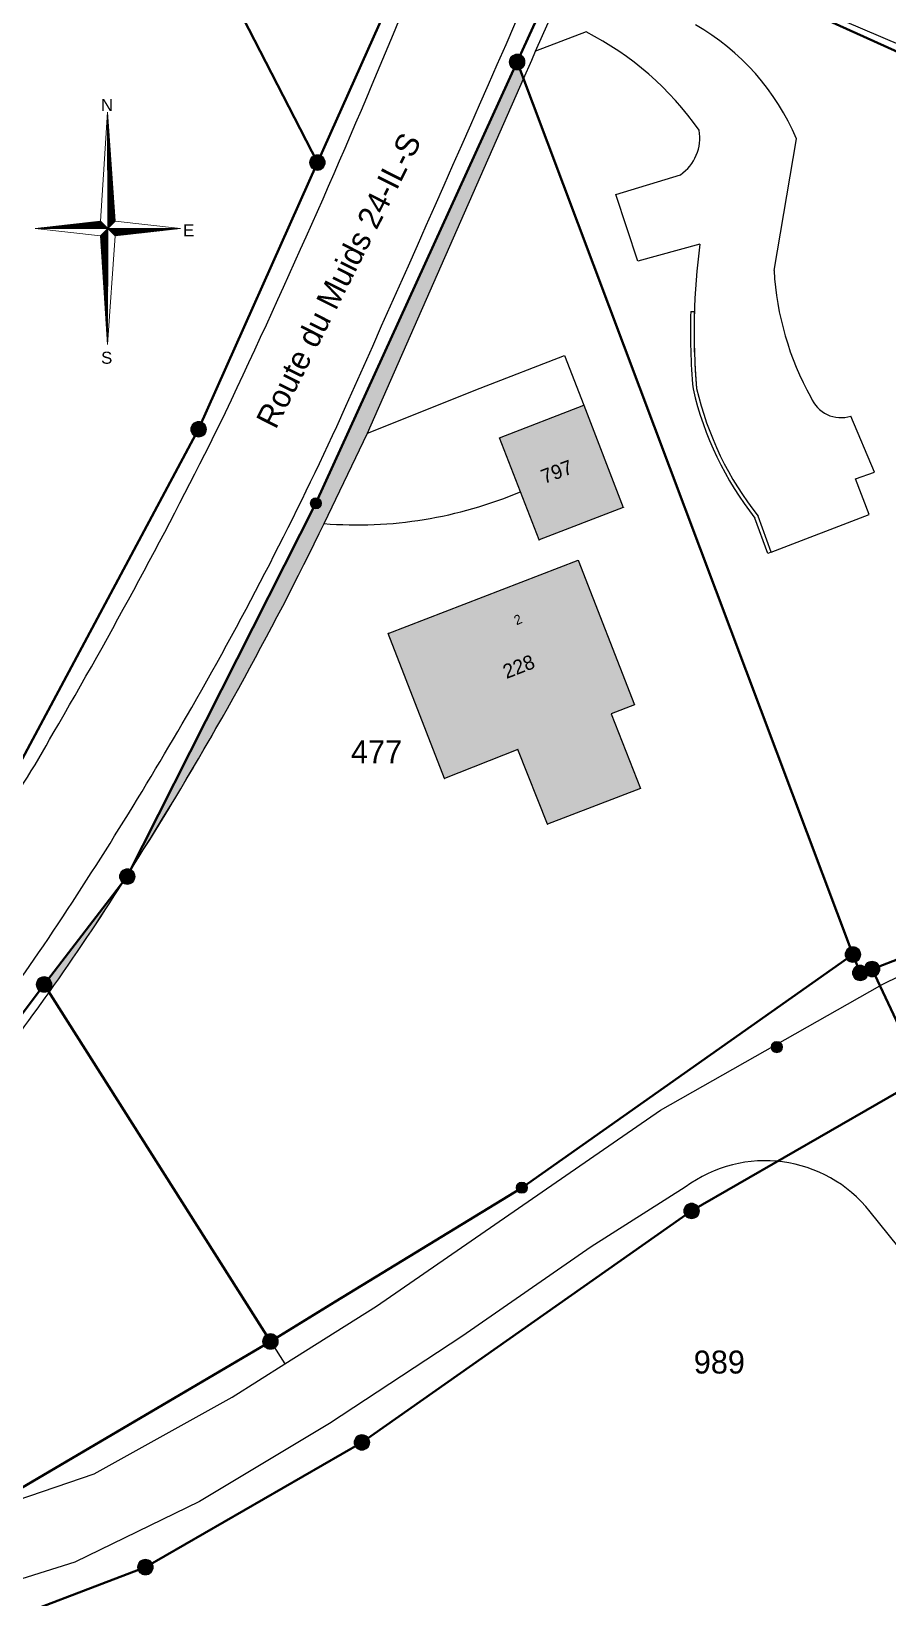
# Model space of a CAD drawing. Header units: metres. Extents: x 2505440 to 2506447, y 1143775 to 1144625.
# Drawn here: x 2505932 to 2505976.8, y 1144043 to 1144124.9 of the extents above; entities that cross this region are included whole.
import ezdxf
from ezdxf.lldxf.tags import DXFTag

# ---------------------------------------------------------------- set-up
doc = ezdxf.new("R2010")
doc.units = ezdxf.units.M
doc.layers.add('Cadasrte - Point limite', color=7, linetype='Continuous')
for name, color, linetype, lineweight in [('Cadastre - Bâtiment', 7, 'Continuous', 25), ('Cadastre - N°ECA', 7, 'Continuous', 15), ('Cadastre - N°parcelle', 7, 'Continuous', 15), ('Cadastre - N°police', 7, 'Continuous', 15), ('Cadastre - Parcelle', 7, 'Continuous', 40), ('Cadastre - Point limite', 7, 'Continuous', 0), ('Emprises - Emprise parcelle 477', 7, 'Continuous', 0), ('Emprises - Nord Parcelle477', 7, 'Continuous', 0)]:
    doc.layers.add(name, color=color, linetype=linetype, lineweight=lineweight)
doc.layers.add('Cadastre - Nature', color=253, linetype='Rang de pavé 2019', lineweight=25, true_color=0x999999)
doc.layers.add('Cadastre - Objet divers', color=253, linetype='Continuous', lineweight=25, true_color=0x999999)
doc.styles.add('01_ECA_2019', font='', dxfattribs={"height": 0.4})
doc.styles.add('01_N°Police_2019', font='txt', dxfattribs={"height": 0.8})
doc.styles.add('01_Parcelle_2019', font='', dxfattribs={"height": 0.658})
doc.styles.get("Standard").update_dxf_attribs({"font": 'arial.ttf'})
doc.styles.get('01_ECA_2019').set_extended_font_data('Cadastra')
doc.styles.get('01_Parcelle_2019').set_extended_font_data('Cadastra')
tags = doc.linetypes.add('Rang de pavé 2019', pattern=[1, 0.5, -0.5]).pattern_tags.tags
tags[6:7] = [DXFTag(74, 4), DXFTag(75, 0), DXFTag(340, '0'), DXFTag(46, 0.0), DXFTag(50, 0.0), DXFTag(44, 0.0), DXFTag(45, 0.0)]
tags[4:5] = [DXFTag(74, 4), DXFTag(75, 0), DXFTag(340, '0'), DXFTag(46, 0.0), DXFTag(50, 0.0), DXFTag(44, 0.0), DXFTag(45, 0.0)]

# ---------------------------------------------------------------- blocks, each defined once
blk = doc.blocks.new('Cheville', base_point=(9.461, 59.844))
at = {"layer": 'Cadastre - Point limite', "linetype": 'Continuous', "true_color": 0xfefefe}
blk.add_hatch(color=7, dxfattribs=at).paths.add_polyline_path([(9.629, 59.844, -1), (9.293, 59.844, -1)])
at = {"layer": 'Cadastre - Point limite', "lineweight": 0, "ltscale": 6}
blk.add_circle((9.461, 59.844), 0.168, dxfattribs=at)
blk = doc.blocks.new('2')
at = {"layer": 'Cadasrte - Point limite', "color": 7, "ltscale": 0.5}
blk.add_circle((0, 0), 0.05, dxfattribs=at)
at = {"layer": 'Cadastre - Point limite'}
blk.add_blockref('Cheville', (0, 0), dxfattribs=at)
blk = doc.blocks.new('6')
at = {"layer": 'Cadasrte - Point limite', "color": 7, "ltscale": 0.5}
blk.add_circle((0, 0), 0.0028, dxfattribs=at)
blk = doc.blocks.new('Borne', base_point=(9.461, 69.945))
at = {"layer": 'Cadastre - Point limite', "linetype": 'Continuous', "true_color": 0xfefefe}
blk.add_hatch(color=7, dxfattribs=at).paths.add_polyline_path([(9.695, 69.945, -1), (9.227, 69.945, -1)])
at = {"layer": 'Cadastre - Point limite', "lineweight": 0, "ltscale": 6}
blk.add_circle((9.461, 69.945), 0.234, dxfattribs=at)
blk = doc.blocks.new('1')
at = {"layer": 'Cadasrte - Point limite', "color": 7, "ltscale": 0.5}
blk.add_circle((0, 0), 0.05, dxfattribs=at)
at = {"layer": 'Cadastre - Point limite'}
blk.add_blockref('Borne', (0, 0), dxfattribs=at)

msp = doc.modelspace()

# ---------------------------------------------------------------- hatches: boundary and pattern name
at = {"layer": 'Cadastre - Bâtiment', "linetype": 'Continuous', "true_color": 0xc0c0c0}
h = msp.add_hatch(color=9, dxfattribs=at)
h.paths.add_polyline_path([(2506272.561, 1143959.88), (2506277.262, 1143961.45), (2506277.916, 1143959.502), (2506273.214, 1143957.923)])
h.paths.add_polyline_path([(2506155.407, 1143944.396), (2506153.079, 1143947.775), (2506154.818, 1143948.973), (2506157.154, 1143945.597)])
h.paths.add_polyline_path([(2506247.641, 1143950.26), (2506253.753, 1143952.922), (2506261.482, 1143956.226), (2506264.771, 1143948.33), (2506255.599, 1143944.42), (2506255.031, 1143945.751), (2506250.404, 1143943.778)])
h.paths.add_polyline_path([(2506125.696, 1143969.017), (2506127.086, 1143969.192), (2506126.576, 1143973.252), (2506129.855, 1143973.682), (2506129.828, 1143973.89), (2506132.258, 1143974.196), (2506131.928, 1143976.897), (2506137.022, 1143979.254), (2506138.684, 1143975.621), (2506139.741, 1143967.118), (2506127.171, 1143965.505), (2506126.876, 1143967.651), (2506125.891, 1143967.516)])
h.paths.add_polyline_path([(2506096.184, 1144114.083), (2506107.391, 1144117.85), (2506108.65, 1144114.383), (2506114.377, 1144116.463), (2506116.256, 1144110.947), (2506110.144, 1144108.976), (2506109.781, 1144110.047), (2506098.807, 1144106.332)])
h.paths.add_polyline_path([(2506094.68, 1143893.905), (2506091.948, 1143892.605), (2506090.2, 1143896.281), (2506101.28, 1143901.572), (2506102.873, 1143898.31), (2506106.093, 1143899.851), (2506109.142, 1143893.487), (2506097.514, 1143887.946)])
h.paths.add_polyline_path([(2506425.334, 1143800.805), (2506429.272, 1143801.459), (2506427.308, 1143813.283), (2506434.418, 1143814.444), (2506433.646, 1143819.174), (2506441.265, 1143820.475), (2506442.025, 1143815.699), (2506443.717, 1143815.968), (2506447.081, 1143795.656), (2506426.738, 1143792.288)])
h.paths.add_polyline_path([(2505985.087, 1143994.036), (2505983.15, 1143996.41), (2505986.309, 1143998.978), (2505988.245, 1143996.598)])
h.paths.add_polyline_path([(2505956.457, 1144103.672), (2505960.862, 1144105.391), (2505962.929, 1144100.041), (2505958.522, 1144098.338), (2505957.546, 1144100.859)])
h.paths.add_polyline_path([(2505971.54, 1143988.918), (2505971.94, 1143989.239), (2505980.525, 1143996.139), (2505983.346, 1143992.624), (2505988.271, 1143986.487), (2505984.257, 1143983.238), (2505982.903, 1143984.912), (2505977.946, 1143980.927)])
h.paths.add_polyline_path([(2505955.056, 1143981.823), (2505958.637, 1143976.701), (2505964.916, 1143967.721), (2505958.557, 1143963.294), (2505953.147, 1143971.057), (2505945.376, 1143965.642), (2505940.936, 1143971.997), (2505950.234, 1143978.467)])
h.paths.add_polyline_path([(2506027.351, 1143881.718), (2506030.789, 1143883.616), (2506031.614, 1143882.124), (2506028.173, 1143880.214)])
h.paths.add_polyline_path([(2505910.393, 1144018.617), (2505912.087, 1144019.856), (2505909.799, 1144023.037), (2505910.026, 1144023.2), (2505909.356, 1144024.131), (2505906.329, 1144021.954), (2505902.797, 1144026.797), (2505907.71, 1144030.313), (2505911.863, 1144024.514), (2505916.689, 1144027.97), (2505919.006, 1144024.79), (2505919.566, 1144025.198), (2505922.512, 1144021.08), (2505921.946, 1144020.67), (2505926.2, 1144014.79), (2505919.295, 1144009.83), (2505915.06, 1144015.721), (2505913.364, 1144014.502)])
h.paths.add_polyline_path([(2505992.559, 1143903.299), (2505999.652, 1143909.01), (2506000.529, 1143907.919), (2506004.609, 1143911.199), (2506005.687, 1143909.865), (2506008.97, 1143905.8), (2506012.707, 1143908.818), (2506015.457, 1143905.404), (2506000.545, 1143893.382)])
h.paths.add_polyline_path([(2505616.602, 1143838.342), (2505620.03, 1143833.618), (2505622.168, 1143830.672), (2505617.577, 1143827.346), (2505612.018, 1143835.023)])
h.paths.add_polyline_path([(2505584.902, 1143859.974), (2505587.223, 1143861.856), (2505590.993, 1143857.207), (2505588.675, 1143855.335)])
h.paths.add_polyline_path([(2505496.293, 1143827.743), (2505491.338, 1143834.352), (2505489.525, 1143836.771), (2505497.95, 1143843.05), (2505502.651, 1143836.735), (2505503.391, 1143835.739), (2505499.431, 1143832.808), (2505500.742, 1143831.036)])
h.paths.add_polyline_path([(2505482.689, 1143835.42), (2505485.205, 1143837.295), (2505488.806, 1143832.446), (2505486.305, 1143830.578)])
h.paths.add_polyline_path([(2505469.339, 1143876.78), (2505475.2, 1143879.76), (2505477.81, 1143881.087), (2505477.881, 1143880.954), (2505479.17, 1143881.641), (2505480.158, 1143879.711), (2505482.851, 1143881.089), (2505486.607, 1143873.701), (2505482.473, 1143871.591), (2505481.437, 1143873.635), (2505473.082, 1143869.399)])
h.paths.add_polyline_path([(2505532.572, 1143872.606), (2505536.102, 1143875.269), (2505541.379, 1143879.25), (2505544.694, 1143874.862), (2505542.107, 1143872.925), (2505544.835, 1143869.282), (2505538.596, 1143864.609)])
h.paths.add_polyline_path([(2506061.211, 1144090.107), (2506058.651, 1144088.535), (2506058.337, 1144089.049), (2506055.529, 1144093.646), (2506058.077, 1144095.209)])
h.paths.add_polyline_path([(2506010.422, 1144124.962), (2506009.614, 1144129.849), (2506012.604, 1144130.342), (2506013.407, 1144125.47)])
h.paths.add_polyline_path([(2506035.192, 1144129.078), (2506032.199, 1144128.578), (2506031.377, 1144133.46), (2506034.375, 1144133.965)])
h.paths.add_polyline_path([(2506012.229, 1144150.816), (2506011.413, 1144155.698), (2506014.412, 1144156.199), (2506015.197, 1144151.306)])
h.paths.add_polyline_path([(2505926.836, 1143991.346), (2505922.276, 1143997.173), (2505929.529, 1144002.799), (2505932.946, 1144005.45), (2505933.131, 1144005.221), (2505934.558, 1144005.805), (2505939.799, 1143999.053), (2505940.856, 1143999.469), (2505945.523, 1143988.42), (2505942.291, 1143987.071), (2505939.968, 1143986.745), (2505934.915, 1143984.625), (2505932.443, 1143990.518), (2505937.691, 1143992.72), (2505936.418, 1143995.738), (2505932.899, 1143998.41), (2505930.591, 1143996.611), (2505930.739, 1143996.422), (2505930.564, 1143996.276), (2505930.183, 1143995.759), (2505930.47, 1143995.073), (2505929.473, 1143993.748), (2505928.743, 1143993.852)])
h.paths.add_polyline_path([(2506000.896, 1143990.874), (2505997.529, 1143995.104), (2505994.471, 1144002.017), (2505992.498, 1144004.523), (2505991.11, 1144007.698), (2505999.399, 1144011.325), (2506007.194, 1143993.615)])
h.paths.add_polyline_path([(2506205.713, 1144043.634), (2506206.5, 1144042.144), (2506202.853, 1144040.199), (2506202.054, 1144041.662)])
h.paths.add_polyline_path([(2506220.995, 1143963.089), (2506215.484, 1143960.725), (2506214.788, 1143962.348), (2506213.271, 1143965.887), (2506218.776, 1143968.24)])
h.paths.add_polyline_path([(2506162.012, 1143973.605), (2506158.266, 1143981.871), (2506169.589, 1143987.072), (2506169.719, 1143986.733), (2506171.452, 1143983.041), (2506175.93, 1143985.111), (2506179.613, 1143977.112), (2506174.788, 1143974.917), (2506173.724, 1143977.179), (2506169.45, 1143975.169), (2506168.771, 1143976.668)])
h.paths.add_polyline_path([(2505971.456, 1143958.32), (2505973.296, 1143955.713), (2505974.385, 1143954.175), (2505982.048, 1143943.213), (2505974.002, 1143936.048), (2505966, 1143947.467), (2505961.136, 1143944.059), (2505958.108, 1143948.366), (2505961.721, 1143951.501), (2505965.559, 1143954.19)])
h.paths.add_polyline_path([(2506020.139, 1143960.896), (2506027.443, 1143950.889), (2506013.501, 1143940.69), (2506011.524, 1143943.401), (2506009.114, 1143941.643), (2506003.809, 1143948.956)])
h.paths.add_polyline_path([(2506112.35, 1143970.051), (2506111.123, 1143972.747), (2506116.333, 1143975.1), (2506117.559, 1143972.421)])
h.paths.add_polyline_path([(2505963.512, 1144089.716), (2505962.302, 1144089.243), (2505963.826, 1144085.342), (2505958.961, 1144083.478), (2505957.421, 1144087.383), (2505953.572, 1144085.865), (2505950.635, 1144093.442), (2505960.569, 1144097.275)])
h.paths.add_polyline_path([(2505989.622, 1144152.108), (2505992.602, 1144152.598), (2505993.407, 1144147.714), (2505990.426, 1144147.223)])
h.paths.add_polyline_path([(2505461.987, 1143864.823), (2505468.508, 1143856.552), (2505463.624, 1143852.713), (2505464.243, 1143851.926), (2505464.101, 1143851.815), (2505456.764, 1143846.047), (2505449.626, 1143855.092), (2505456.978, 1143860.88)])
h.paths.add_polyline_path([(2505467.603, 1143999.249), (2505473.151, 1144002.255), (2505472.038, 1144004.309), (2505480.649, 1144008.975), (2505489.54, 1143992.712), (2505480.937, 1143988.014), (2505478.547, 1143992.39), (2505473.002, 1143989.362)])
h.paths.add_polyline_path([(2505469.947, 1144028.791), (2505478.788, 1144012.441), (2505470.155, 1144007.782), (2505467.788, 1144012.169), (2505462.241, 1144009.175), (2505456.894, 1144019.064), (2505462.431, 1144022.075), (2505461.315, 1144024.128)])
h.paths.add_polyline_path([(2505500.199, 1143972.82), (2505495.8, 1143970.451), (2505491.58, 1143968.179), (2505489.208, 1143972.553), (2505483.679, 1143969.555), (2505478.302, 1143979.472), (2505483.856, 1143982.471), (2505482.746, 1143984.527), (2505491.358, 1143989.177)])
h.paths.add_polyline_path([(2505987.331, 1144128.474), (2505989.145, 1144134.241), (2505995.592, 1144132.196), (2505993.783, 1144126.444)])
h.paths.add_polyline_path([(2506037.14, 1144201.024), (2506038.837, 1144192.165), (2506027.115, 1144189.924), (2506026.329, 1144193.956), (2506024.818, 1144193.661), (2506023.91, 1144198.502)])
h.paths.add_polyline_path([(2505448.241, 1144048.231), (2505447.998, 1144048.676), (2505446.373, 1144047.791), (2505444.828, 1144050.628), (2505455.143, 1144056.098), (2505457.004, 1144052.666), (2505458.388, 1144053.416), (2505468.406, 1144034.942), (2505458.406, 1144029.553), (2505457.552, 1144031.112), (2505449.759, 1144026.842), (2505440.477, 1144043.998)])
h.paths.add_polyline_path([(2505625.49, 1143813.532), (2505626.58, 1143811.982), (2505631.558, 1143815.482), (2505634.213, 1143811.726), (2505637.515, 1143814.025), (2505638.332, 1143812.875), (2505635.033, 1143810.567), (2505635.264, 1143810.24), (2505634.806, 1143809.917), (2505636.769, 1143807.141), (2505632.556, 1143804.163), (2505630.598, 1143806.953), (2505628.961, 1143805.805), (2505626.038, 1143809.97), (2505624.205, 1143808.684), (2505623.631, 1143809.502), (2505620.522, 1143807.32), (2505622.899, 1143803.932), (2505617.253, 1143799.97), (2505617.586, 1143799.495), (2505617.412, 1143799.371), (2505618.708, 1143797.55), (2505615.11, 1143794.97), (2505613.805, 1143796.805), (2505613.435, 1143796.542), (2505608.933, 1143802.871), (2505608.611, 1143803.323), (2505620.613, 1143811.82), (2505621.438, 1143810.657), (2505622.352, 1143811.305)])
h.paths.add_polyline_path([(2505467.264, 1143816.298), (2505464.789, 1143821.814), (2505470.283, 1143824.259), (2505472.741, 1143818.762), (2505470.909, 1143817.938)])
h.paths.add_polyline_path([(2505519.993, 1143846.672), (2505515.674, 1143852.679), (2505511.287, 1143849.525), (2505507.84, 1143854.3), (2505512.363, 1143857.524), (2505514.839, 1143854.092), (2505520.282, 1143858.02), (2505524.469, 1143861.041), (2505529.763, 1143853.724)])
h.paths.add_polyline_path([(2505504.772, 1143894.601), (2505505.679, 1143892.782), (2505507.597, 1143893.738), (2505510.009, 1143888.984), (2505505.053, 1143886.467), (2505504.148, 1143888.251), (2505494.434, 1143883.325), (2505490.58, 1143890.948), (2505500.422, 1143895.941), (2505501.853, 1143893.12)])
h.paths.add_polyline_path([(2505588.043, 1143825.193), (2505585.391, 1143828.814), (2505596.98, 1143837.288), (2505596.868, 1143837.305), (2505605.668, 1143843.782), (2505608.271, 1143840.868), (2505607.676, 1143840.337), (2505610.476, 1143837.203), (2505599.301, 1143828.923), (2505597.149, 1143831.862), (2505595.181, 1143830.421), (2505593.988, 1143832.051), (2505591.258, 1143830.051), (2505592.451, 1143828.421)])
h.paths.add_polyline_path([(2506209.289, 1144094.54), (2506212.971, 1144096.335), (2506212.301, 1144097.709), (2506214.097, 1144098.585), (2506214.767, 1144097.211), (2506215.845, 1144097.736), (2506217.21, 1144098.402), (2506219.353, 1144094.032), (2506220.285, 1144092.131), (2506212.373, 1144088.252)])
h.paths.add_polyline_path([(2506152.027, 1144091.991), (2506140.94, 1144086.986), (2506139.359, 1144090.488), (2506142.573, 1144091.936), (2506141.076, 1144095.258), (2506148.905, 1144098.906)])
h.paths.add_polyline_path([(2506318.2, 1144075.044), (2506319.181, 1144079.525), (2506322.278, 1144078.847), (2506322.538, 1144080.035), (2506323.902, 1144079.737), (2506322.697, 1144074.066)])
h.paths.add_polyline_path([(2506339.61, 1144100.41), (2506344.21, 1144092.482), (2506343.734, 1144089.543), (2506339.536, 1144087.016), (2506334.022, 1144096.178), (2506336.485, 1144097.513), (2506336.04, 1144098.334)])
h.paths.add_polyline_path([(2506262.248, 1144079.961), (2506260.903, 1144085.822), (2506267.458, 1144087.327), (2506269.717, 1144077.568), (2506266.76, 1144076.883), (2506265.863, 1144080.791)])
h.paths.add_polyline_path([(2506121.862, 1144174.208), (2506106.741, 1144169.094), (2506083.486, 1144161.192), (2506044.989, 1144148.154), (2506024.509, 1144144.768), (2506009.768, 1144142.334), (2506008.472, 1144150.196), (2506010.787, 1144150.578), (2506011.188, 1144148.148), (2506022.438, 1144150.008), (2506021.657, 1144154.653), (2506024.624, 1144155.155), (2506025.412, 1144150.499), (2506026.45, 1144150.671), (2506024.704, 1144160.899), (2506041.452, 1144163.684), (2506043.187, 1144153.437), (2506043.687, 1144153.52), (2506044.182, 1144153.688), (2506043.382, 1144158.481), (2506046.174, 1144159.434), (2506047.726, 1144154.889), (2506054.369, 1144157.141), (2506052.853, 1144161.625), (2506055.733, 1144162.598), (2506057.247, 1144158.117), (2506058.191, 1144158.437), (2506054.854, 1144168.275), (2506070.908, 1144173.717), (2506074.28, 1144163.89), (2506075.228, 1144164.211), (2506073.719, 1144168.675), (2506076.571, 1144169.639), (2506078.079, 1144165.175), (2506084.638, 1144167.395), (2506083.106, 1144171.865), (2506085.969, 1144172.846), (2506087.505, 1144168.366), (2506087.505, 1144168.365), (2506088.477, 1144168.695), (2506085.141, 1144178.56), (2506093.18, 1144181.275), (2506101.209, 1144183.986), (2506104.583, 1144174.145), (2506104.583, 1144174.145), (2506104.976, 1144174.278), (2506105.573, 1144174.48), (2506105.573, 1144174.481), (2506104.054, 1144178.965), (2506106.915, 1144179.934), (2506108.433, 1144175.45), (2506108.433, 1144175.45), (2506120.104, 1144179.406)])
h.paths.add_polyline_path([(2506105.573, 1144174.48), (2506105.642, 1144174.277), (2506108.503, 1144175.246), (2506108.433, 1144175.45)])
h.paths.add_polyline_path([(2506088.547, 1144168.49), (2506096.589, 1144171.212), (2506104.653, 1144173.942), (2506104.583, 1144174.145), (2506088.477, 1144168.694)])
h.paths.add_polyline_path([(2506084.638, 1144167.395), (2506084.638, 1144167.395), (2506084.711, 1144167.183), (2506087.575, 1144168.164), (2506087.505, 1144168.365)])
h.paths.add_polyline_path([(2506075.228, 1144164.21), (2506075.304, 1144163.986), (2506078.156, 1144164.95), (2506078.079, 1144165.175), (2506078.079, 1144165.175), (2506075.228, 1144164.211)])
h.paths.add_polyline_path([(2506058.262, 1144158.227), (2506074.356, 1144163.666), (2506074.28, 1144163.889), (2506074.28, 1144163.89), (2506072.499, 1144163.287), (2506058.191, 1144158.437), (2506058.191, 1144158.436)])
h.paths.add_polyline_path([(2506054.369, 1144157.141), (2506054.438, 1144156.936), (2506057.317, 1144157.908), (2506057.247, 1144158.116), (2506057.247, 1144158.117), (2506054.369, 1144157.141)])
h.paths.add_polyline_path([(2506047.726, 1144154.889), (2506047.726, 1144154.889), (2506044.182, 1144153.688), (2506044.182, 1144153.687), (2506044.208, 1144153.532), (2506047.773, 1144154.75)])
h.paths.add_polyline_path([(2506026.491, 1144150.429), (2506043.222, 1144153.23), (2506043.187, 1144153.437), (2506043.187, 1144153.437), (2506026.45, 1144150.671)])
h.paths.add_polyline_path([(2506022.438, 1144150.007), (2506022.478, 1144149.772), (2506025.45, 1144150.274), (2506025.412, 1144150.499), (2506025.412, 1144150.499), (2506022.438, 1144150.008)])
h.paths.add_polyline_path([(2506234.649, 1144037.973), (2506233.471, 1144039.99), (2506231.629, 1144043.142), (2506236.445, 1144045.951), (2506239.46, 1144040.781)])
h.paths.add_polyline_path([(2506208.762, 1144059.007), (2506206.627, 1144063.648), (2506209.119, 1144064.81), (2506207.793, 1144067.728), (2506215.405, 1144071.208), (2506216.831, 1144068.09), (2506215.213, 1144067.352), (2506218.626, 1144059.876), (2506211.614, 1144056.65), (2506210.221, 1144059.678)])
h.paths.add_polyline_path([(2506156.129, 1144088.651), (2506161.708, 1144091.317), (2506164.574, 1144085.352), (2506158.986, 1144082.707), (2506158.77, 1144083.157)])
h.paths.add_polyline_path([(2506243.892, 1143969.519), (2506243.791, 1143969.574), (2506242.39, 1143968.122), (2506240.341, 1143968.126), (2506240.34, 1143968.006), (2506237.056, 1143966.612), (2506236.106, 1143968.827), (2506232.233, 1143967.163), (2506231.983, 1143967.734), (2506226.507, 1143965.385), (2506224.641, 1143969.751), (2506230.134, 1143972.103), (2506230.038, 1143972.336), (2506244.058, 1143978.288), (2506247.179, 1143970.936)])
h.paths.add_polyline_path([(2506184.041, 1144085.025), (2506183.139, 1144087.224), (2506186.466, 1144088.588), (2506187.368, 1144086.389)])
h.paths.add_polyline_path([(2506286.515, 1144045.334), (2506293.167, 1144047.999), (2506294.722, 1144044.101), (2506305.572, 1144048.428), (2506309.17, 1144039.352), (2506297.015, 1144034.522), (2506295.157, 1144039.112), (2506292.338, 1144037.971), (2506292.713, 1144037.044), (2506290.432, 1144036.12), (2506289.416, 1144038.708), (2506289.155, 1144038.606)])
h.paths.add_polyline_path([(2506168.481, 1144103.391), (2506166.883, 1144107.686), (2506168.093, 1144108.136), (2506166.652, 1144112.008), (2506168.134, 1144112.559), (2506167.6, 1144113.994), (2506172.244, 1144115.719), (2506172.779, 1144114.251), (2506177.249, 1144115.88), (2506178.918, 1144111.298), (2506178.683, 1144111.212), (2506180.037, 1144107.525), (2506174.232, 1144105.406), (2506174.696, 1144104.136), (2506170.134, 1144102.448), (2506169.625, 1144103.817)])
h.paths.add_polyline_path([(2506148.032, 1144125.69), (2506142.268, 1144123.087), (2506141.906, 1144123.888), (2506134.686, 1144120.625), (2506130.876, 1144129.057), (2506136.207, 1144131.465), (2506136.659, 1144131.669), (2506137.371, 1144130.057), (2506144.633, 1144133.266), (2506147.761, 1144126.295)])
h.paths.add_polyline_path([(2506160.35, 1144033.868), (2506155.068, 1144031.619), (2506154.457, 1144033.045), (2506150.363, 1144031.292), (2506147.201, 1144038.643), (2506155.482, 1144042.175), (2506156.559, 1144039.644), (2506157.682, 1144040.122)])
h.paths.add_polyline_path([(2506133.821, 1144030.894), (2506138.51, 1144020.903), (2506134.334, 1144018.967), (2506135.008, 1144017.515), (2506131.911, 1144016.08), (2506126.592, 1144027.522)])
h.paths.add_polyline_path([(2506074.181, 1144098.153), (2506071.759, 1144105.278), (2506068.65, 1144104.221), (2506067.516, 1144107.567), (2506073.224, 1144109.519), (2506074.349, 1144106.182), (2506081.925, 1144108.739), (2506082.236, 1144107.817), (2506086.156, 1144096.185), (2506080.273, 1144094.168), (2506078.442, 1144099.591)])
h.paths.add_polyline_path([(2506120.952, 1144051.055), (2506127.64, 1144054.36), (2506126.951, 1144055.487), (2506128.508, 1144056.244), (2506129.086, 1144055.075), (2506131.515, 1144056.275), (2506135.328, 1144048.577), (2506124.749, 1144043.337)])
h.paths.add_polyline_path([(2505991.098, 1144061.558), (2505989.245, 1144064.774), (2505988.839, 1144064.54), (2505988.438, 1144065.205), (2505990.576, 1144066.555), (2505989.868, 1144067.676), (2505991.723, 1144068.77), (2505990.914, 1144070.142), (2505995.24, 1144072.706), (2505995.996, 1144071.433), (2505998.41, 1144072.866), (2505998.248, 1144073.138), (2506002.05, 1144075.395), (2506002.837, 1144074.069), (2506010.77, 1144060.695), (2506008.578, 1144059.411), (2506004.531, 1144060.45), (2506003.959, 1144060.119), (2506003.619, 1144060.686), (2506000.414, 1144058.766), (2505998.277, 1144062.394), (2505996.19, 1144061.165), (2505994.711, 1144063.681)])
h.paths.add_polyline_path([(2506052.379, 1144084.715), (2506050.869, 1144086.955), (2506053.343, 1144088.64), (2506056.701, 1144083.669), (2506054.216, 1144081.99)])
h.paths.add_polyline_path([(2506143.263, 1144156.71), (2506126.924, 1144151.39), (2506123.502, 1144161.833), (2506139.848, 1144167.159)])
h.paths.add_polyline_path([(2506013.809, 1144021.261), (2506020.278, 1144024.2), (2506019.741, 1144025.383), (2506022.496, 1144026.626), (2506023.03, 1144025.445), (2506026.209, 1144026.882), (2506031.54, 1144015.127), (2506027.742, 1144013.411), (2506026.583, 1144015.974), (2506017.965, 1144012.081)])
h.paths.add_polyline_path([(2506044.34, 1144032.529), (2506041.292, 1144037.611), (2506045.753, 1144040.195), (2506047.927, 1144036.442), (2506051.629, 1144038.587), (2506052.32, 1144037.46), (2506053.344, 1144038.088), (2506058.46, 1144029.32), (2506049.819, 1144024.255), (2506044.777, 1144032.724)])
h.paths.add_polyline_path([(2506190.526, 1144123.303), (2506198.518, 1144125.415), (2506199.724, 1144120.863), (2506202.43, 1144121.58), (2506203.252, 1144118.439), (2506203.629, 1144116.996), (2506205.996, 1144117.625), (2506207.151, 1144113.269), (2506194.139, 1144109.827), (2506193.516, 1144112.023)])
h.paths.add_polyline_path([(2506072.49, 1144003.686), (2506076.724, 1143996.349), (2506068.982, 1143991.873), (2506064.721, 1143999.202)])
h.paths.add_polyline_path([(2506443.126, 1143859.093), (2506444.149, 1143851.158), (2506431.906, 1143849.579), (2506430.864, 1143857.531)])
h.paths.add_polyline_path([(2506360.236, 1143870.584), (2506362.729, 1143865.827), (2506360.126, 1143864.463), (2506357.678, 1143869.22)])
h.paths.add_polyline_path([(2505543.556, 1143788.624), (2505548.845, 1143781.94), (2505540.175, 1143775.05), (2505534.872, 1143781.757)])
h.paths.add_polyline_path([(2506074.147, 1144040.082), (2506069.12, 1144048.728), (2506072.894, 1144050.923), (2506072.171, 1144052.167), (2506074.305, 1144053.404), (2506075.005, 1144052.17), (2506077.823, 1144053.769), (2506082.823, 1144045.07)])
h.paths.add_polyline_path([(2506066.698, 1143876.26), (2506063.761, 1143874.858), (2506067.32, 1143867.401), (2506066.814, 1143867.159), (2506068.665, 1143863.281), (2506068.493, 1143863.199), (2506069.425, 1143861.247), (2506061.543, 1143857.477), (2506058.877, 1143863.119), (2506058.706, 1143863.038), (2506058.62, 1143863.219), (2506053.186, 1143860.652), (2506049.853, 1143867.612), (2506048.902, 1143869.598), (2506060.523, 1143875.117), (2506058.027, 1143880.267), (2506058.208, 1143880.353), (2506063.532, 1143882.894)])
h.paths.add_polyline_path([(2506333.618, 1143977.223), (2506331.135, 1143981.081), (2506333.431, 1143982.558), (2506335.934, 1143978.706)])
h.paths.add_polyline_path([(2506287.116, 1143969.95), (2506300.05, 1143974.262), (2506303.221, 1143964.742), (2506290.285, 1143960.434)])
at = {"layer": 'Emprises - Emprise parcelle 477', "linetype": 'Continuous', "true_color": 0xff9900}
for points in [[(2505957.378, 1144123.326), (2505957.711, 1144122.442), (2505949.558, 1144103.912, -0.000037), (2505947.028, 1144098.681, -0.027953), (2505937.148, 1144081.06), (2505946.853, 1144100.252)], [(2505932.635, 1144075.094), (2505936.77, 1144080.457, -0.013661), (2505932.896, 1144074.683)]]:
    msp.add_hatch(color=30, dxfattribs=at).paths.add_polyline_path(points)

# ---------------------------------------------------------------- linework, layer by layer
at = {"layer": 'Cadastre - Bâtiment', "linetype": 'Continuous', "ltscale": 0.5, "flags": 128}
for points in [[(2505957.546, 1144100.859), (2505956.457, 1144103.672), (2505960.862, 1144105.391)], [(2505960.862, 1144105.391), (2505962.929, 1144100.041), (2505958.522, 1144098.338), (2505957.546, 1144100.859)]]:
    msp.add_lwpolyline(points, dxfattribs=at)
msp.add_lwpolyline([(2505953.572, 1144085.865), (2505950.635, 1144093.442), (2505960.569, 1144097.275), (2505963.512, 1144089.716), (2505962.302, 1144089.243), (2505963.826, 1144085.342), (2505958.961, 1144083.478), (2505957.421, 1144087.383)], close=True, dxfattribs=at)
at = {"layer": 'Cadastre - Nature', "color": 252, "linetype": 'Continuous', "ltscale": 0.25, "true_color": 0x848284}
for p, q in [((2505960.962, 1144131.225), (2505957.483, 1144123.557)), ((2505958.346, 1144123.886), (2505961.182, 1144130.333)), ((2505960.993, 1144124.897), (2505958.346, 1144123.886)), ((2505970.814, 1144112.421), (2505971.992, 1144119.305)), ((2505976.076, 1144101.882), (2505974.839, 1144104.816)), ((2505970.673, 1144097.695), (2505969.985, 1144099.578)), ((2505970.673, 1144097.695), (2505975.799, 1144099.665)), ((2505932.896, 1144074.683), (2505945.218, 1144055.254)), ((2505978.042, 1144071.451), (2505976.351, 1144075.026)), ((2505977.789, 1144060.793), (2505975.838, 1144063.215))]:
    msp.add_line(p, q, dxfattribs=at)
at = {"layer": 'Cadastre - Nature', "color": 252, "linetype": 'Continuous', "ltscale": 0.25, "true_color": 0x848284, "flags": 128}
for points in [[(2505995.592, 1144132.196), (2505998.582, 1144131.474), (2505995.688, 1144121.816), (2506007.153, 1144116.301), (2506004.553, 1144112.648), (2505960.962, 1144131.225)], [(2505976.351, 1144075.026), (2505975.939, 1144075.898), (2505975.324, 1144075.7), (2505974.94, 1144076.661), (2505957.378, 1144123.326), (2505957.483, 1144123.557)], [(2505957.711, 1144122.442), (2505958.142, 1144123.422), (2505958.346, 1144123.886)], [(2505947.028, 1144098.681), (2505947.275, 1144099.191), (2505949.558, 1144103.912), (2505957.711, 1144122.442)], [(2505966.94, 1144113.796), (2505963.696, 1144112.909), (2505962.542, 1144116.391), (2505965.915, 1144117.434)], [(2505949.558, 1144103.912), (2505955.441, 1144106.279), (2505959.856, 1144107.989), (2505960.862, 1144105.391)], [(2505975.799, 1144099.665), (2505975.084, 1144101.527), (2505976.076, 1144101.882)], [(2506012.211, 1144089.17), (2505995.273, 1144082.737), (2505979.752, 1144076.612), (2505978.689, 1144076.174), (2505976.351, 1144075.026)], [(2505945.218, 1144055.254), (2505950.023, 1144058.283), (2505964.875, 1144068.524), (2505976.351, 1144075.026)], [(2505966.171, 1144064.497), (2505961.252, 1144061.375), (2505954.484, 1144056.69), (2505947.556, 1144052.141), (2505940.761, 1144048.061), (2505934.25, 1144044.894), (2505928.299, 1144043.034)], [(2505866.641, 1144021.55), (2505870.881, 1144024.24), (2505875.265, 1144026.579), (2505882.272, 1144029.416), (2505890.386, 1144032.498), (2505897.883, 1144036.144), (2505905.048, 1144039.715), (2505910.664, 1144041.769), (2505926.525, 1144046.535), (2505935.254, 1144049.516), (2505942.474, 1144053.525), (2505945.218, 1144055.254)]]:
    msp.add_lwpolyline(points, dxfattribs=at)
at = {"layer": 'Cadastre - Nature', "color": 252, "linetype": 'Continuous', "ltscale": 0.25, "true_color": 0x848284}
for centre, radius, start, end in [((2503506.01, 1145199.238), 2676.187, 335.848508, 336.63642), ((2505561.263, 1144285.857), 421.614, 334.50132, 337.6414), ((2505960.529, 1144114.464), 12.443, 22.89515, 60.24774), ((2505953.657, 1144110.507), 16.152, 34.9342, 62.98857), ((2505964.602, 1144119.36), 2.331, 304.28166, 9.78654), ((2505999.996, 1144109.258), 33.366, 172.18372, 185.15573), ((2505986.101, 1144113.287), 15.312, 183.24219, 209.25161), ((2505983.23, 1144110.077), 16.901, 193.05328, 218.40477), ((2505974.313, 1144106.419), 1.687, 201.34121, 288.15921), ((2505696.356, 1144226.34), 274.094, 329.74247, 333.57383), ((2505778.999, 1144182.191), 186.045, 329.98025, 335.24075), ((2505949.008, 1144120.977), 21.854, 265.45004, 292.99541), ((2505786.832, 1144176.999), 178.316, 327.69433, 333.9466), ((2505756.551, 1144195.294), 212.037, 326.00539, 329.94929), ((2505886.058, 1144114.375), 53.829, 324.47206, 330.93875), ((2505829.186, 1144148.449), 127.268, 327.70731, 328.02775), ((2505829.186, 1144148.449), 127.268, 328.02775, 328.36726), ((2505829.186, 1144148.449), 127.268, 324.57667, 327.70731), ((2505821.825, 1144153.838), 134.757, 319.66705, 325.1018), ((2505829.186, 1144148.449), 127.268, 319.36952, 324.57667), ((2505970.344, 1144058.876), 7.001, 38.30144, 126.59003)]:
    msp.add_arc(centre, radius, start, end, dxfattribs=at)
at = {"layer": 'Cadastre - Objet divers', "ltscale": 0.5}
for p, q in [((2505966.456, 1144110.284), (2505966.646, 1144110.278)), ((2505970.495, 1144097.627), (2505969.817, 1144099.484)), ((2505970.673, 1144097.695), (2505969.985, 1144099.578)), ((2505970.673, 1144097.695), (2505970.495, 1144097.627))]:
    msp.add_line(p, q, dxfattribs=at)
for centre, radius, start, end in [((2506000.439, 1144109.269), 33.999, 178.29007, 185.12914), ((2506000.028, 1144109.256), 33.398, 178.24624, 185.14659), ((2505983.23, 1144110.077), 17.092, 193.00818, 218.30033), ((2505983.23, 1144110.077), 16.901, 193.05328, 218.40477)]:
    msp.add_arc(centre, radius, start, end, dxfattribs=at)
at = {"layer": 'Cadastre - Parcelle', "ltscale": 0.5}
for p, q in [((2505946.931, 1144118.071), (2505898.155, 1144212.899)), ((2505946.931, 1144118.071), (2505962.24, 1144152.288)), ((2505960.962, 1144131.225), (2505957.378, 1144123.326)), ((2505957.378, 1144123.326), (2505974.94, 1144076.661)), ((2506002.679, 1144086.228), (2505975.939, 1144075.898)), ((2505974.94, 1144076.661), (2505975.324, 1144075.7)), ((2505975.324, 1144075.7), (2505975.939, 1144075.898)), ((2505975.939, 1144075.898), (2505978.617, 1144070.236)), ((2505932.635, 1144075.094), (2505944.474, 1144056.428)), ((2505944.474, 1144056.428), (2505947.883, 1144058.513))]:
    msp.add_line(p, q, dxfattribs=at)
at = {"layer": 'Cadastre - Parcelle', "linetype": 'Continuous', "ltscale": 0.5, "flags": 128}
for points in [[(2505960.962, 1144131.225), (2505997.936, 1144114.528), (2506008.011, 1144088.274)], [(2505957.378, 1144123.326), (2505946.853, 1144100.252), (2505936.984, 1144080.735), (2505932.635, 1144075.094)], [(2505928.543, 1144082.937), (2505930.677, 1144085.381), (2505940.716, 1144104.121), (2505946.931, 1144118.071)], [(2505974.94, 1144076.661), (2505957.622, 1144064.469), (2505947.883, 1144058.513)], [(2505932.635, 1144075.094), (2505923.727, 1144063.217), (2505908.628, 1144049.754), (2505896.019, 1144037.377)], [(2505978.617, 1144070.236), (2505966.503, 1144063.252), (2505949.256, 1144051.153), (2505937.933, 1144044.631), (2505929.158, 1144041.276), (2505926.482, 1144034.905), (2505943.336, 1144010.738), (2505946.053, 1144010.558), (2505962.656, 1143989.215)], [(2505902.456, 1144039.493), (2505931.439, 1144048.753), (2505944.474, 1144056.428)]]:
    msp.add_lwpolyline(points, dxfattribs=at)
at = {"layer": 'Emprises - Emprise parcelle 477', "linetype": 'Continuous', "elevation": 0, "flags": 128}
for points in [[(2505957.378, 1144123.326), (2505957.711, 1144122.442), (2505949.558, 1144103.912, -0.000037), (2505947.028, 1144098.681, -0.027953), (2505937.148, 1144081.06), (2505946.853, 1144100.252), (2505957.378, 1144123.326)], [(2505932.635, 1144075.094), (2505936.77, 1144080.457, -0.013661), (2505932.896, 1144074.683), (2505932.635, 1144075.094)]]:
    msp.add_lwpolyline(points, format="xyb", dxfattribs=at)
at = {"layer": 'Emprises - Nord Parcelle477', "color": 7, "ltscale": 0.875}
for p, q in [((2505935.955, 1144120.698), (2505935.576, 1144115.004)), ((2505936.344, 1144114.996), (2505935.955, 1144120.698)), ((2505935.965, 1144114.616), (2505935.955, 1144120.698)), ((2505935.576, 1144115.004), (2505932.169, 1144114.616)), ((2505932.169, 1144114.616), (2505935.576, 1144114.245)), ((2505932.169, 1144114.616), (2505935.965, 1144114.615)), ((2505935.576, 1144115.004), (2505935.965, 1144114.616)), ((2505935.585, 1144114.236), (2505935.965, 1144114.615)), ((2505935.955, 1144108.55), (2505935.965, 1144114.616)), ((2505935.965, 1144114.615), (2505936.344, 1144114.996)), ((2505935.965, 1144114.615), (2505939.761, 1144114.616)), ((2505935.965, 1144114.616), (2505936.344, 1144114.236)), ((2505939.761, 1144114.616), (2505936.344, 1144114.996)), ((2505936.344, 1144114.236), (2505939.761, 1144114.616)), ((2505935.576, 1144114.245), (2505935.955, 1144108.55)), ((2505935.955, 1144108.55), (2505936.344, 1144114.236))]:
    msp.add_line(p, q, dxfattribs=at)
at = {"layer": 'Emprises - Nord Parcelle477', "color": 7, "ltscale": 0.5}
for p, q in [((2505935.955, 1144120.646), (2505935.959, 1144120.649)), ((2505935.956, 1144120.579), (2505935.963, 1144120.587)), ((2505935.956, 1144120.512), (2505935.967, 1144120.524)), ((2505935.956, 1144120.445), (2505935.971, 1144120.461)), ((2505935.956, 1144120.378), (2505935.976, 1144120.398)), ((2505935.956, 1144120.311), (2505935.98, 1144120.335)), ((2505935.956, 1144120.244), (2505935.984, 1144120.273)), ((2505935.956, 1144120.177), (2505935.989, 1144120.21)), ((2505935.956, 1144120.11), (2505935.993, 1144120.147)), ((2505935.956, 1144120.043), (2505935.997, 1144120.084)), ((2505935.956, 1144119.976), (2505936.001, 1144120.021)), ((2505935.957, 1144119.909), (2505936.006, 1144119.958)), ((2505935.957, 1144119.842), (2505936.01, 1144119.896)), ((2505935.957, 1144119.775), (2505936.014, 1144119.833)), ((2505935.957, 1144119.708), (2505936.019, 1144119.77)), ((2505935.957, 1144119.641), (2505936.023, 1144119.707)), ((2505935.957, 1144119.574), (2505936.027, 1144119.644)), ((2505935.957, 1144119.507), (2505936.031, 1144119.582)), ((2505935.957, 1144119.44), (2505936.036, 1144119.519)), ((2505935.957, 1144119.373), (2505936.04, 1144119.456)), ((2505935.957, 1144119.306), (2505936.044, 1144119.393)), ((2505935.958, 1144119.239), (2505936.049, 1144119.33)), ((2505935.958, 1144119.172), (2505936.053, 1144119.267)), ((2505935.958, 1144119.105), (2505936.057, 1144119.205)), ((2505935.958, 1144119.038), (2505936.061, 1144119.142)), ((2505935.958, 1144118.971), (2505936.066, 1144119.079)), ((2505935.958, 1144118.904), (2505936.07, 1144119.016)), ((2505935.958, 1144118.837), (2505936.074, 1144118.953)), ((2505935.958, 1144118.77), (2505936.079, 1144118.89)), ((2505935.958, 1144118.703), (2505936.083, 1144118.828)), ((2505935.958, 1144118.636), (2505936.087, 1144118.765)), ((2505935.959, 1144118.569), (2505936.091, 1144118.702)), ((2505935.959, 1144118.502), (2505936.096, 1144118.639)), ((2505935.959, 1144118.435), (2505936.1, 1144118.576)), ((2505935.959, 1144118.368), (2505936.104, 1144118.514)), ((2505935.959, 1144118.301), (2505936.109, 1144118.451)), ((2505935.959, 1144118.234), (2505936.113, 1144118.388)), ((2505935.959, 1144118.167), (2505936.117, 1144118.325)), ((2505935.959, 1144118.1), (2505936.121, 1144118.262)), ((2505935.959, 1144118.033), (2505936.126, 1144118.199)), ((2505935.959, 1144117.966), (2505936.13, 1144118.137)), ((2505935.96, 1144117.899), (2505936.134, 1144118.074)), ((2505935.96, 1144117.832), (2505936.139, 1144118.011)), ((2505935.96, 1144117.765), (2505936.143, 1144117.948)), ((2505935.96, 1144117.698), (2505936.147, 1144117.885)), ((2505935.96, 1144117.631), (2505936.151, 1144117.822)), ((2505935.96, 1144117.564), (2505936.156, 1144117.76)), ((2505935.96, 1144117.497), (2505936.16, 1144117.697)), ((2505935.96, 1144117.43), (2505936.164, 1144117.634)), ((2505935.96, 1144117.363), (2505936.169, 1144117.571)), ((2505935.961, 1144117.296), (2505936.173, 1144117.508)), ((2505935.961, 1144117.229), (2505936.177, 1144117.446)), ((2505935.961, 1144117.162), (2505936.181, 1144117.383)), ((2505935.961, 1144117.095), (2505936.186, 1144117.32)), ((2505935.961, 1144117.028), (2505936.19, 1144117.257)), ((2505935.961, 1144116.961), (2505936.194, 1144117.194)), ((2505935.961, 1144116.894), (2505936.199, 1144117.131)), ((2505935.961, 1144116.827), (2505936.203, 1144117.069)), ((2505935.961, 1144116.76), (2505936.207, 1144117.006)), ((2505935.961, 1144116.693), (2505936.211, 1144116.943)), ((2505935.962, 1144116.626), (2505936.216, 1144116.88)), ((2505935.962, 1144116.559), (2505936.22, 1144116.817)), ((2505935.962, 1144116.492), (2505936.224, 1144116.755)), ((2505935.962, 1144116.425), (2505936.229, 1144116.692)), ((2505935.962, 1144116.358), (2505936.233, 1144116.629)), ((2505935.962, 1144116.291), (2505936.237, 1144116.566)), ((2505935.962, 1144116.224), (2505936.241, 1144116.503)), ((2505935.962, 1144116.157), (2505936.246, 1144116.44)), ((2505935.962, 1144116.09), (2505936.25, 1144116.378)), ((2505935.962, 1144116.023), (2505936.254, 1144116.315)), ((2505935.963, 1144115.956), (2505936.258, 1144116.252)), ((2505935.963, 1144115.889), (2505936.263, 1144116.189)), ((2505935.963, 1144115.822), (2505936.267, 1144116.126)), ((2505935.963, 1144115.755), (2505936.271, 1144116.063)), ((2505935.963, 1144115.688), (2505936.276, 1144116.001)), ((2505935.963, 1144115.621), (2505936.28, 1144115.938)), ((2505935.963, 1144115.554), (2505936.284, 1144115.875)), ((2505935.963, 1144115.487), (2505936.288, 1144115.812)), ((2505935.963, 1144115.42), (2505936.293, 1144115.749)), ((2505935.963, 1144115.353), (2505936.297, 1144115.687)), ((2505935.964, 1144115.286), (2505936.301, 1144115.624)), ((2505935.964, 1144115.219), (2505936.306, 1144115.561)), ((2505935.964, 1144115.152), (2505936.31, 1144115.498)), ((2505935.964, 1144115.085), (2505936.314, 1144115.435)), ((2505935.964, 1144115.018), (2505936.318, 1144115.372)), ((2505932.207, 1144114.616), (2505932.212, 1144114.621)), ((2505932.274, 1144114.616), (2505932.287, 1144114.629)), ((2505932.341, 1144114.616), (2505932.363, 1144114.638)), ((2505932.408, 1144114.616), (2505932.439, 1144114.647)), ((2505932.475, 1144114.616), (2505932.514, 1144114.655)), ((2505932.542, 1144114.616), (2505932.59, 1144114.664)), ((2505932.609, 1144114.616), (2505932.666, 1144114.673)), ((2505932.676, 1144114.616), (2505932.742, 1144114.681)), ((2505932.743, 1144114.616), (2505932.817, 1144114.69)), ((2505932.811, 1144114.616), (2505932.893, 1144114.698)), ((2505932.878, 1144114.616), (2505932.969, 1144114.707)), ((2505932.945, 1144114.616), (2505933.045, 1144114.716)), ((2505933.012, 1144114.616), (2505933.12, 1144114.724)), ((2505933.079, 1144114.616), (2505933.196, 1144114.733)), ((2505933.146, 1144114.616), (2505933.272, 1144114.741)), ((2505933.213, 1144114.616), (2505933.347, 1144114.75)), ((2505933.28, 1144114.616), (2505933.423, 1144114.759)), ((2505933.347, 1144114.616), (2505933.499, 1144114.767)), ((2505933.414, 1144114.616), (2505933.575, 1144114.776)), ((2505933.481, 1144114.616), (2505933.65, 1144114.785)), ((2505933.549, 1144114.616), (2505933.726, 1144114.793)), ((2505933.616, 1144114.616), (2505933.802, 1144114.802)), ((2505933.683, 1144114.616), (2505933.878, 1144114.81)), ((2505933.75, 1144114.616), (2505933.953, 1144114.819)), ((2505933.817, 1144114.616), (2505934.029, 1144114.828)), ((2505933.884, 1144114.616), (2505934.105, 1144114.836)), ((2505933.951, 1144114.616), (2505934.18, 1144114.845)), ((2505934.018, 1144114.616), (2505934.256, 1144114.854)), ((2505934.085, 1144114.616), (2505934.332, 1144114.862)), ((2505934.152, 1144114.616), (2505934.408, 1144114.871)), ((2505934.22, 1144114.616), (2505934.483, 1144114.879)), ((2505934.287, 1144114.616), (2505934.559, 1144114.888)), ((2505934.354, 1144114.616), (2505934.635, 1144114.897)), ((2505934.421, 1144114.616), (2505934.711, 1144114.905)), ((2505934.488, 1144114.616), (2505934.786, 1144114.914)), ((2505934.555, 1144114.616), (2505934.862, 1144114.923)), ((2505934.622, 1144114.616), (2505934.938, 1144114.931)), ((2505934.689, 1144114.616), (2505935.013, 1144114.94)), ((2505934.756, 1144114.616), (2505935.089, 1144114.948)), ((2505934.823, 1144114.616), (2505935.165, 1144114.957)), ((2505934.891, 1144114.616), (2505935.241, 1144114.966)), ((2505934.958, 1144114.616), (2505935.316, 1144114.974)), ((2505935.025, 1144114.616), (2505935.392, 1144114.983)), ((2505935.092, 1144114.616), (2505935.468, 1144114.991)), ((2505935.159, 1144114.616), (2505935.543, 1144115)), ((2505935.226, 1144114.615), (2505935.595, 1144114.985)), ((2505935.293, 1144114.615), (2505935.629, 1144114.951)), ((2505935.36, 1144114.615), (2505935.662, 1144114.918)), ((2505935.427, 1144114.615), (2505935.696, 1144114.884)), ((2505935.494, 1144114.615), (2505935.73, 1144114.851)), ((2505935.561, 1144114.615), (2505935.763, 1144114.817)), ((2505935.577, 1144114.228), (2505935.964, 1144114.615)), ((2505935.581, 1144114.165), (2505935.964, 1144114.549)), ((2505935.629, 1144114.615), (2505935.797, 1144114.784)), ((2505935.696, 1144114.615), (2505935.83, 1144114.75)), ((2505935.763, 1144114.615), (2505935.864, 1144114.717)), ((2505935.83, 1144114.615), (2505935.898, 1144114.683)), ((2505935.897, 1144114.615), (2505935.931, 1144114.65)), ((2505935.964, 1144114.951), (2505936.323, 1144115.31)), ((2505935.964, 1144114.884), (2505936.327, 1144115.247)), ((2505935.964, 1144114.817), (2505936.331, 1144115.184)), ((2505935.964, 1144114.75), (2505936.336, 1144115.121)), ((2505935.964, 1144114.683), (2505936.34, 1144115.058)), ((2505935.965, 1144114.616), (2505936.344, 1144114.996)), ((2505935.998, 1144114.583), (2505936.031, 1144114.615)), ((2505936.032, 1144114.549), (2505936.098, 1144114.615)), ((2505936.065, 1144114.515), (2505936.165, 1144114.615)), ((2505936.099, 1144114.482), (2505936.233, 1144114.615)), ((2505936.132, 1144114.448), (2505936.3, 1144114.615)), ((2505936.166, 1144114.415), (2505936.367, 1144114.615)), ((2505936.2, 1144114.381), (2505936.434, 1144114.615)), ((2505936.233, 1144114.348), (2505936.501, 1144114.615)), ((2505936.267, 1144114.314), (2505936.568, 1144114.615)), ((2505936.3, 1144114.28), (2505936.635, 1144114.615)), ((2505936.334, 1144114.247), (2505936.702, 1144114.615)), ((2505936.396, 1144114.242), (2505936.769, 1144114.616)), ((2505936.471, 1144114.25), (2505936.837, 1144114.616)), ((2505936.547, 1144114.259), (2505936.904, 1144114.616)), ((2505936.622, 1144114.267), (2505936.971, 1144114.616)), ((2505936.698, 1144114.276), (2505937.038, 1144114.616)), ((2505936.773, 1144114.284), (2505937.105, 1144114.616)), ((2505936.849, 1144114.292), (2505937.172, 1144114.616)), ((2505936.924, 1144114.301), (2505937.239, 1144114.616)), ((2505937, 1144114.309), (2505937.306, 1144114.616)), ((2505937.075, 1144114.318), (2505937.373, 1144114.616)), ((2505937.151, 1144114.326), (2505937.441, 1144114.616)), ((2505937.226, 1144114.334), (2505937.508, 1144114.616)), ((2505937.302, 1144114.343), (2505937.575, 1144114.616)), ((2505937.377, 1144114.351), (2505937.642, 1144114.616)), ((2505937.453, 1144114.359), (2505937.709, 1144114.616)), ((2505937.528, 1144114.368), (2505937.776, 1144114.616)), ((2505937.604, 1144114.376), (2505937.843, 1144114.616)), ((2505937.679, 1144114.385), (2505937.91, 1144114.616)), ((2505937.755, 1144114.393), (2505937.978, 1144114.616)), ((2505937.83, 1144114.401), (2505938.045, 1144114.616)), ((2505937.906, 1144114.41), (2505938.112, 1144114.616)), ((2505937.981, 1144114.418), (2505938.179, 1144114.616)), ((2505938.057, 1144114.427), (2505938.246, 1144114.616)), ((2505938.132, 1144114.435), (2505938.313, 1144114.616)), ((2505938.208, 1144114.443), (2505938.38, 1144114.616)), ((2505938.283, 1144114.452), (2505938.447, 1144114.616)), ((2505938.359, 1144114.46), (2505938.514, 1144114.616)), ((2505938.434, 1144114.469), (2505938.582, 1144114.616)), ((2505938.51, 1144114.477), (2505938.649, 1144114.616)), ((2505938.585, 1144114.485), (2505938.716, 1144114.616)), ((2505938.661, 1144114.494), (2505938.783, 1144114.616)), ((2505938.736, 1144114.502), (2505938.85, 1144114.616)), ((2505938.812, 1144114.51), (2505938.917, 1144114.616)), ((2505938.887, 1144114.519), (2505938.984, 1144114.616)), ((2505938.963, 1144114.527), (2505939.051, 1144114.616)), ((2505939.038, 1144114.536), (2505939.118, 1144114.616)), ((2505939.114, 1144114.544), (2505939.186, 1144114.616)), ((2505939.189, 1144114.552), (2505939.253, 1144114.616)), ((2505939.265, 1144114.561), (2505939.32, 1144114.616)), ((2505939.34, 1144114.569), (2505939.387, 1144114.616)), ((2505939.416, 1144114.578), (2505939.454, 1144114.616)), ((2505939.491, 1144114.586), (2505939.521, 1144114.616)), ((2505939.567, 1144114.594), (2505939.588, 1144114.616)), ((2505939.642, 1144114.603), (2505939.655, 1144114.616)), ((2505939.718, 1144114.611), (2505939.722, 1144114.616)), ((2505935.585, 1144114.102), (2505935.964, 1144114.481)), ((2505935.589, 1144114.039), (2505935.964, 1144114.414)), ((2505935.594, 1144113.977), (2505935.964, 1144114.347)), ((2505935.598, 1144113.914), (2505935.964, 1144114.28)), ((2505935.602, 1144113.851), (2505935.964, 1144114.213)), ((2505935.606, 1144113.788), (2505935.964, 1144114.145)), ((2505935.61, 1144113.725), (2505935.964, 1144114.078)), ((2505935.615, 1144113.662), (2505935.964, 1144114.011)), ((2505935.619, 1144113.599), (2505935.964, 1144113.944)), ((2505935.623, 1144113.536), (2505935.963, 1144113.877)), ((2505935.627, 1144113.473), (2505935.963, 1144113.809)), ((2505935.631, 1144113.41), (2505935.963, 1144113.742)), ((2505935.636, 1144113.347), (2505935.963, 1144113.675)), ((2505935.64, 1144113.284), (2505935.963, 1144113.608)), ((2505935.644, 1144113.222), (2505935.963, 1144113.541)), ((2505935.648, 1144113.159), (2505935.963, 1144113.473)), ((2505935.652, 1144113.096), (2505935.963, 1144113.406)), ((2505935.657, 1144113.033), (2505935.963, 1144113.339)), ((2505935.661, 1144112.97), (2505935.963, 1144113.272)), ((2505935.665, 1144112.907), (2505935.962, 1144113.205)), ((2505935.669, 1144112.844), (2505935.962, 1144113.137)), ((2505935.673, 1144112.781), (2505935.962, 1144113.07)), ((2505935.677, 1144112.718), (2505935.962, 1144113.003)), ((2505935.682, 1144112.655), (2505935.962, 1144112.936)), ((2505935.686, 1144112.592), (2505935.962, 1144112.869)), ((2505935.69, 1144112.53), (2505935.962, 1144112.801)), ((2505935.694, 1144112.467), (2505935.962, 1144112.734)), ((2505935.698, 1144112.404), (2505935.962, 1144112.667)), ((2505935.703, 1144112.341), (2505935.961, 1144112.6)), ((2505935.707, 1144112.278), (2505935.961, 1144112.532)), ((2505935.711, 1144112.215), (2505935.961, 1144112.465)), ((2505935.715, 1144112.152), (2505935.961, 1144112.398)), ((2505935.719, 1144112.089), (2505935.961, 1144112.331)), ((2505935.724, 1144112.026), (2505935.961, 1144112.264)), ((2505935.728, 1144111.963), (2505935.961, 1144112.196)), ((2505935.732, 1144111.9), (2505935.961, 1144112.129)), ((2505935.736, 1144111.838), (2505935.961, 1144112.062)), ((2505935.74, 1144111.775), (2505935.961, 1144111.995)), ((2505935.745, 1144111.712), (2505935.96, 1144111.928)), ((2505935.749, 1144111.649), (2505935.96, 1144111.86)), ((2505935.753, 1144111.586), (2505935.96, 1144111.793)), ((2505935.757, 1144111.523), (2505935.96, 1144111.726)), ((2505935.761, 1144111.46), (2505935.96, 1144111.659)), ((2505935.766, 1144111.397), (2505935.96, 1144111.592)), ((2505935.77, 1144111.334), (2505935.96, 1144111.524)), ((2505935.774, 1144111.271), (2505935.96, 1144111.457)), ((2505935.778, 1144111.208), (2505935.96, 1144111.39)), ((2505935.782, 1144111.146), (2505935.96, 1144111.323)), ((2505935.787, 1144111.083), (2505935.959, 1144111.256)), ((2505935.791, 1144111.02), (2505935.959, 1144111.188)), ((2505935.795, 1144110.957), (2505935.959, 1144111.121)), ((2505935.799, 1144110.894), (2505935.959, 1144111.054)), ((2505935.803, 1144110.831), (2505935.959, 1144110.987)), ((2505935.807, 1144110.768), (2505935.959, 1144110.919)), ((2505935.812, 1144110.705), (2505935.959, 1144110.852)), ((2505935.816, 1144110.642), (2505935.959, 1144110.785)), ((2505935.82, 1144110.579), (2505935.959, 1144110.718)), ((2505935.824, 1144110.516), (2505935.959, 1144110.651)), ((2505935.828, 1144110.453), (2505935.958, 1144110.583)), ((2505935.833, 1144110.391), (2505935.958, 1144110.516)), ((2505935.837, 1144110.328), (2505935.958, 1144110.449)), ((2505935.841, 1144110.265), (2505935.958, 1144110.382)), ((2505935.845, 1144110.202), (2505935.958, 1144110.315)), ((2505935.849, 1144110.139), (2505935.958, 1144110.247)), ((2505935.854, 1144110.076), (2505935.958, 1144110.18)), ((2505935.858, 1144110.013), (2505935.958, 1144110.113)), ((2505935.862, 1144109.95), (2505935.958, 1144110.046)), ((2505935.866, 1144109.887), (2505935.958, 1144109.979)), ((2505935.87, 1144109.824), (2505935.957, 1144109.911)), ((2505935.875, 1144109.761), (2505935.957, 1144109.844)), ((2505935.879, 1144109.699), (2505935.957, 1144109.777)), ((2505935.883, 1144109.636), (2505935.957, 1144109.71)), ((2505935.887, 1144109.573), (2505935.957, 1144109.643)), ((2505935.891, 1144109.51), (2505935.957, 1144109.575)), ((2505935.896, 1144109.447), (2505935.957, 1144109.508)), ((2505935.9, 1144109.384), (2505935.957, 1144109.441)), ((2505935.904, 1144109.321), (2505935.957, 1144109.374)), ((2505935.908, 1144109.258), (2505935.956, 1144109.306)), ((2505935.912, 1144109.195), (2505935.956, 1144109.239)), ((2505935.917, 1144109.132), (2505935.956, 1144109.172)), ((2505935.921, 1144109.069), (2505935.956, 1144109.105)), ((2505935.925, 1144109.007), (2505935.956, 1144109.038)), ((2505935.929, 1144108.944), (2505935.956, 1144108.97)), ((2505935.933, 1144108.881), (2505935.956, 1144108.903)), ((2505935.938, 1144108.818), (2505935.956, 1144108.836)), ((2505935.942, 1144108.755), (2505935.956, 1144108.769)), ((2505935.946, 1144108.692), (2505935.956, 1144108.702)), ((2505935.95, 1144108.629), (2505935.955, 1144108.634)), ((2505935.954, 1144108.566), (2505935.955, 1144108.567))]:
    msp.add_line(p, q, dxfattribs=at)

# ---------------------------------------------------------------- block references
at = {"layer": 'Cadastre - Point limite', "ltscale": 0.5, "xscale": 1.75, "yscale": 1.75}
for name, p in [('1', (2505957.378, 1144123.326)), ('1', (2505946.931, 1144118.071)), ('6', (2505960.862, 1144105.391)), ('1', (2505940.716, 1144104.121)), ('6', (2505956.457, 1144103.672)), ('2', (2505946.853, 1144100.252)), ('6', (2505962.929, 1144100.041)), ('6', (2505958.522, 1144098.338)), ('6', (2505960.569, 1144097.275)), ('6', (2505950.635, 1144093.442)), ('6', (2505962.302, 1144089.243)), ('6', (2505963.512, 1144089.716)), ('6', (2505957.421, 1144087.383)), ('6', (2505953.572, 1144085.865)), ('6', (2505963.826, 1144085.342)), ('6', (2505958.961, 1144083.478)), ('1', (2505936.984, 1144080.735)), ('1', (2505974.94, 1144076.661)), ('1', (2505975.324, 1144075.7)), ('1', (2505975.939, 1144075.898)), ('1', (2505932.635, 1144075.094)), ('2', (2505970.961, 1144071.822, 600.071)), ('2', (2505957.622, 1144064.469)), ('1', (2505966.503, 1144063.252)), ('1', (2505944.474, 1144056.428)), ('1', (2505949.256, 1144051.153)), ('1', (2505937.933, 1144044.631))]:
    msp.add_blockref(name, p, dxfattribs=at)

# ---------------------------------------------------------------- texts
at = {"layer": 'Cadastre - N°ECA', "style": '01_ECA_2019'}
for s, rotation, p in [('797', 20.61, (2505958.794, 1144101.257)), ('228', 21.33, (2505956.817, 1144091.062))]:
    msp.add_text(s, height=0.75, rotation=rotation, dxfattribs=at).set_placement(p)
at = {"layer": 'Cadastre - N°parcelle', "style": '01_Parcelle_2019'}
for s, p in [('477', (2505948.68, 1144086.66)), ('989', (2505966.615, 1144054.753))]:
    msp.add_text(s, height=1.2, dxfattribs=at).set_placement(p)
at = {"layer": 'Cadastre - N°police', "color": 7, "style": '01_N°Police_2019'}
msp.add_text('2', height=0.5, rotation=23.85, dxfattribs=at).set_placement((2505957.347, 1144093.87))
at = {"layer": 'Emprises - Emprise parcelle 477', "color": 7, "style": '01_N°Police_2019'}
msp.add_text('Route du Muids 24-IL-S', height=1.2, rotation=63.17602, dxfattribs=at).set_placement((2505944.748, 1144104.076))
at = {"layer": 'Emprises - Nord Parcelle477', "color": 7}
for s, p in [('N', (2505935.601, 1144120.769)), ('E', (2505939.902, 1144114.212)), ('S', (2505935.615, 1144107.548))]:
    msp.add_text(s, height=0.63, dxfattribs=at).set_placement(p)

doc.saveas('drawing.dxf')
